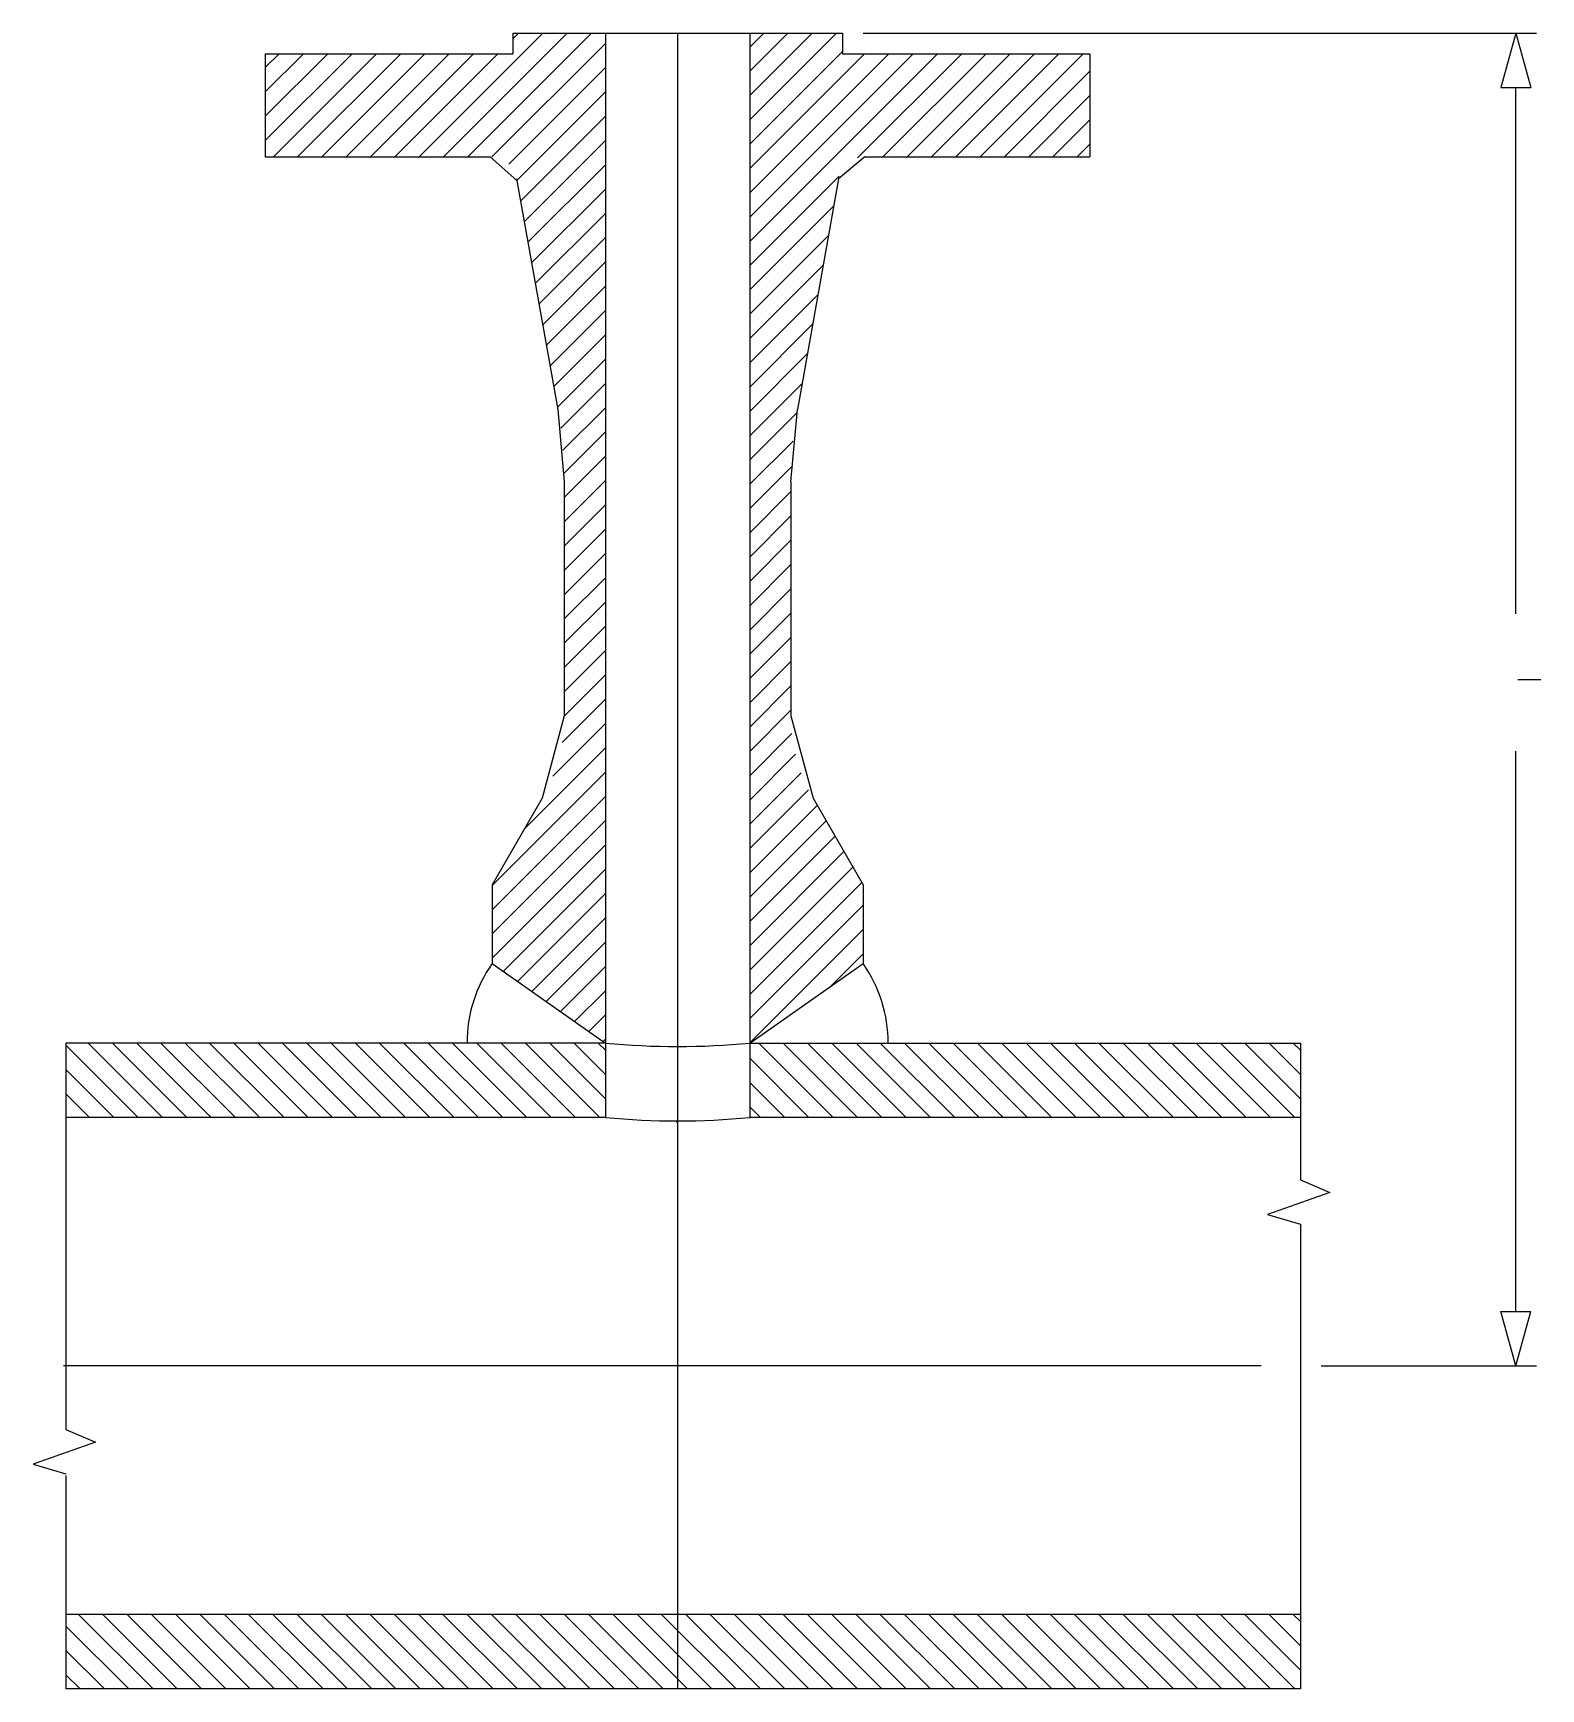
# Model space of a CAD drawing. Extents: x 580 to 1238, y 232 to 955.
import ezdxf

# ---------------------------------------------------------------- set-up
doc = ezdxf.new("R2010")
doc.units = 0
doc.header["$MEASUREMENT"] = 0
doc.layers.get('0').update_dxf_attribs({"linetype": 'CONTINUOUS'})
doc.layers.add('-1', color=7, linetype='CONTINUOUS')
doc.layers.add('1', color=7, linetype='CONTINUOUS')

msp = doc.modelspace()

# ---------------------------------------------------------------- linework, layer by layer
at = {"layer": '-1', "color": 3, "linetype": 'Continuous'}
for p, q in [((941.92, 954.66), (1235.87, 954.66)), ((1226.87, 701.16), (1226.87, 930.95)), ((1226.87, 396.38), (1226.87, 641.16)), ((1141.84, 372.66), (1235.87, 372.66))]:
    msp.add_line(p, q, dxfattribs=at)
at = {"color": 7, "linetype": 'Continuous'}
for p, q in [((788.92, 954.66), (932.92, 954.66)), ((788.92, 954.66), (788.92, 945.66)), ((829.42, 954.66), (829.42, 513.66)), ((892.42, 954.66), (892.42, 513.66)), ((932.92, 954.66), (932.92, 945.66)), ((680.92, 945.66), (680.92, 900.66)), ((680.92, 945.66), (788.92, 945.66)), ((932.92, 945.66), (1040.92, 945.66)), ((1040.92, 945.66), (1040.92, 900.66)), ((680.92, 900.66), (779.12, 900.66)), ((779.12, 900.66), (790.76, 890.33)), ((942.71, 900.66), (931.19, 891.02)), ((942.71, 900.66), (1040.92, 900.66)), ((790.64, 891.02), (808.61, 790.36)), ((931.19, 891.02), (913.22, 790.36)), ((808.61, 790.36), (811.42, 758.72)), ((910.42, 758.72), (913.22, 790.36)), ((811.42, 758.72), (811.42, 656.6)), ((910.42, 758.72), (910.42, 656.6)), ((811.42, 656.6), (801.77, 620.6)), ((910.42, 656.6), (920.06, 620.6)), ((801.77, 620.6), (779.92, 582.74)), ((920.06, 620.6), (941.92, 582.74)), ((779.92, 582.74), (779.92, 548.36)), ((941.92, 582.74), (941.92, 548.36)), ((779.92, 548.36), (829.42, 513.66)), ((892.42, 513.66), (941.92, 548.36)), ((829.42, 513.66), (593.88, 513.66)), ((829.42, 513.66), (829.42, 481.16)), ((892.42, 513.66), (892.42, 481.16)), ((892.42, 513.66), (1132.84, 513.66)), ((829.42, 481.16), (593.88, 481.16)), ((1132.84, 481.16), (892.42, 481.16)), ((1132.84, 264.16), (593.88, 264.16)), ((1132.84, 231.66), (593.88, 231.66))]:
    msp.add_line(p, q, dxfattribs=at)
at = {"color": 4, "linetype": 'Continuous'}
for p, q in [((860.92, 954.66), (860.92, 231.66)), ((1115.69, 372.66), (592.84, 372.66))]:
    msp.add_line(p, q, dxfattribs=at)
at = {"color": 0, "linetype": 'Continuous'}
for p, q in [((593.88, 513.66), (593.88, 344.95)), ((1132.84, 513.66), (1132.84, 453.96)), ((1132.84, 434.55), (1132.84, 231.66)), ((593.88, 324.91), (593.88, 231.66))]:
    msp.add_line(p, q, dxfattribs=at)
at = {"color": 4, "linetype": 'Continuous'}
for centre, start, end in [((829.42, 513.66), 144.96957, 180), ((892.42, 513.66), 0, 35.03043)]:
    msp.add_arc(centre, 60.45, start, end, dxfattribs=at)
at = {"color": 7, "linetype": 'Continuous'}
for centre in [(860.92, 841.1), (860.92, 808.6)]:
    msp.add_arc(centre, 328.94, 264.50489, 275.49511, dxfattribs=at)
at = {"layer": '1', "color": 4, "linetype": 'Continuous'}
for p, q in [((748.06, 900.66), (802.06, 954.66)), ((758.67, 900.66), (812.67, 954.66)), ((769.27, 900.66), (823.27, 954.66)), ((788.92, 952.13), (791.45, 954.66)), ((892.42, 948.59), (898.49, 954.66)), ((892.42, 937.98), (909.1, 954.66)), ((892.42, 927.37), (919.71, 954.66)), ((892.42, 916.77), (930.31, 954.66)), ((779.86, 900.64), (829.42, 950.2)), ((680.92, 939.59), (686.99, 945.66)), ((680.92, 928.98), (697.6, 945.66)), ((680.92, 918.37), (708.21, 945.66)), ((680.92, 907.77), (718.81, 945.66)), ((684.42, 900.66), (729.42, 945.66)), ((695.03, 900.66), (740.03, 945.66)), ((705.63, 900.66), (750.63, 945.66)), ((716.24, 900.66), (761.24, 945.66)), ((726.85, 900.66), (771.85, 945.66)), ((737.45, 900.66), (782.45, 945.66)), ((892.42, 906.16), (932.92, 946.66)), ((892.42, 895.55), (942.53, 945.66)), ((892.42, 884.95), (953.13, 945.66)), ((892.42, 874.34), (963.74, 945.66)), ((892.42, 863.73), (974.35, 945.66)), ((939.5, 900.22), (984.95, 945.66)), ((950.56, 900.66), (995.56, 945.66)), ((961.17, 900.66), (1006.17, 945.66)), ((971.77, 900.66), (1016.77, 945.66)), ((982.38, 900.66), (1027.38, 945.66)), ((992.99, 900.66), (1037.99, 945.66)), ((787.22, 897.4), (829.42, 939.6)), ((1003.59, 900.66), (1040.92, 937.99)), ((790.76, 890.33), (829.42, 928.99)), ((1014.2, 900.66), (1040.92, 927.38)), ((792.37, 881.33), (829.42, 918.38)), ((1024.8, 900.66), (1040.92, 916.78)), ((793.97, 872.33), (829.42, 907.78)), ((1035.41, 900.66), (1040.92, 906.17)), ((795.58, 863.33), (829.42, 897.17)), ((892.42, 853.13), (931.46, 892.17)), ((797.19, 854.34), (829.42, 886.56)), ((798.8, 845.34), (829.42, 875.96)), ((892.42, 842.52), (929.08, 879.19)), ((800.4, 836.34), (829.42, 865.35)), ((892.42, 831.92), (926.77, 866.27)), ((802.01, 827.34), (829.42, 854.74)), ((892.42, 821.31), (924.47, 853.36)), ((803.62, 818.34), (829.42, 844.14)), ((892.42, 810.7), (922.16, 840.45)), ((805.22, 809.34), (829.42, 833.53)), ((892.42, 800.1), (919.86, 827.54)), ((806.83, 800.34), (829.42, 822.92)), ((808.44, 791.34), (829.42, 812.32)), ((892.42, 789.49), (917.55, 814.62)), ((809.88, 782.17), (829.42, 801.71)), ((892.42, 778.88), (915.25, 801.71)), ((810.88, 772.57), (829.42, 791.1)), ((892.42, 768.28), (912.95, 788.81)), ((811.38, 762.46), (829.42, 780.5)), ((892.42, 757.67), (911.3, 776.55)), ((811.42, 751.89), (829.42, 769.89)), ((811.42, 741.28), (829.42, 759.28)), ((892.42, 747.06), (910.53, 765.18)), ((892.42, 736.46), (910.42, 754.46)), ((811.42, 730.68), (829.42, 748.68)), ((811.42, 720.07), (829.42, 738.07)), ((892.42, 725.85), (910.42, 743.85)), ((892.42, 715.24), (910.42, 733.24)), ((811.42, 709.46), (829.42, 727.46)), ((811.42, 698.86), (829.42, 716.86)), ((892.42, 704.64), (910.42, 722.64)), ((892.42, 694.03), (910.42, 712.03)), ((811.42, 688.25), (829.42, 706.25)), ((892.42, 683.42), (910.42, 701.42)), ((811.42, 677.64), (829.42, 695.64)), ((892.42, 672.82), (910.42, 690.82)), ((811.42, 667.04), (829.42, 685.04)), ((892.42, 662.21), (910.42, 680.21)), ((811.42, 656.43), (829.42, 674.43)), ((892.42, 651.6), (910.42, 669.6)), ((810.45, 644.86), (829.42, 663.82)), ((892.42, 641), (910.42, 659)), ((806.41, 630.21), (829.42, 653.22)), ((892.42, 630.39), (910.84, 648.81)), ((794.08, 607.27), (829.42, 642.61)), ((892.42, 619.78), (912.41, 639.78)), ((779.92, 582.5), (829.42, 632)), ((892.42, 609.18), (914.88, 631.64)), ((892.42, 598.57), (918.09, 624.25)), ((779.92, 571.9), (829.42, 621.4)), ((892.42, 587.96), (921.89, 617.43)), ((779.92, 561.29), (829.42, 610.79)), ((892.42, 577.36), (925.77, 610.71)), ((779.92, 550.68), (829.42, 600.18)), ((892.42, 566.75), (929.65, 603.99)), ((892.42, 556.14), (933.53, 597.26)), ((784.79, 544.95), (829.42, 589.58)), ((892.42, 545.54), (937.42, 590.54)), ((791.02, 540.58), (829.42, 578.97)), ((892.42, 534.93), (941.3, 583.81)), ((892.42, 524.32), (941.92, 573.82)), ((797.26, 536.21), (829.42, 568.36)), ((803.49, 531.84), (829.42, 557.76)), ((892.42, 513.72), (941.92, 563.22)), ((927.71, 538.41), (941.92, 552.61)), ((809.73, 527.46), (829.42, 547.15)), ((815.97, 523.09), (829.42, 536.54)), ((822.2, 518.72), (829.42, 525.94)), ((636.05, 481.16), (603.55, 513.66)), ((646.66, 481.16), (614.16, 513.66)), ((657.27, 481.16), (624.77, 513.66)), ((667.87, 481.16), (635.37, 513.66)), ((678.48, 481.16), (645.98, 513.66)), ((689.09, 481.16), (656.59, 513.66)), ((699.69, 481.16), (667.19, 513.66)), ((710.3, 481.16), (677.8, 513.66)), ((720.91, 481.16), (688.41, 513.66)), ((731.51, 481.16), (699.01, 513.66)), ((742.12, 481.16), (709.62, 513.66)), ((752.73, 481.16), (720.23, 513.66)), ((763.33, 481.16), (730.83, 513.66)), ((773.94, 481.16), (741.44, 513.66)), ((784.55, 481.16), (752.05, 513.66)), ((795.15, 481.16), (762.65, 513.66)), ((805.76, 481.16), (773.26, 513.66)), ((816.37, 481.16), (783.87, 513.66)), ((826.97, 481.16), (794.47, 513.66)), ((829.42, 489.33), (805.08, 513.66)), ((829.42, 499.94), (815.69, 513.66)), ((829.42, 510.54), (826.29, 513.66)), ((828.44, 514.35), (829.42, 515.33)), ((928.88, 481.16), (896.38, 513.66)), ((939.48, 481.16), (906.98, 513.66)), ((950.09, 481.16), (917.59, 513.66)), ((960.7, 481.16), (928.2, 513.66)), ((971.3, 481.16), (938.8, 513.66)), ((981.91, 481.16), (949.41, 513.66)), ((992.51, 481.16), (960.01, 513.66)), ((1003.12, 481.16), (970.62, 513.66)), ((1013.73, 481.16), (981.23, 513.66)), ((1024.33, 481.16), (991.83, 513.66)), ((1034.94, 481.16), (1002.44, 513.66)), ((1045.55, 481.16), (1013.05, 513.66)), ((1056.15, 481.16), (1023.65, 513.66)), ((1066.76, 481.16), (1034.26, 513.66)), ((1077.37, 481.16), (1044.87, 513.66)), ((1087.97, 481.16), (1055.47, 513.66)), ((1098.58, 481.16), (1066.08, 513.66)), ((1109.19, 481.16), (1076.69, 513.66)), ((1119.79, 481.16), (1087.29, 513.66)), ((1130.4, 481.16), (1097.9, 513.66)), ((1132.84, 489.33), (1108.51, 513.66)), ((1132.84, 499.94), (1119.11, 513.66)), ((1132.84, 510.54), (1129.72, 513.66)), ((625.45, 481.16), (593.88, 512.73)), ((918.27, 481.16), (892.42, 507.02)), ((614.84, 481.16), (593.88, 502.12)), ((907.66, 481.16), (892.42, 496.41)), ((604.23, 481.16), (593.88, 491.52)), ((897.06, 481.16), (892.42, 485.8)), ((860.92, 479.04), (860.3, 479.65)), ((631.89, 231.66), (599.39, 264.16)), ((642.5, 231.66), (610, 264.16)), ((653.1, 231.66), (620.6, 264.16)), ((663.71, 231.66), (631.21, 264.16)), ((674.32, 231.66), (641.82, 264.16)), ((684.92, 231.66), (652.42, 264.16)), ((695.53, 231.66), (663.03, 264.16)), ((706.14, 231.66), (673.64, 264.16)), ((716.74, 231.66), (684.24, 264.16)), ((727.35, 231.66), (694.85, 264.16)), ((737.96, 231.66), (705.46, 264.16)), ((748.56, 231.66), (716.06, 264.16)), ((759.17, 231.66), (726.67, 264.16)), ((769.78, 231.66), (737.28, 264.16)), ((780.38, 231.66), (747.88, 264.16)), ((790.99, 231.66), (758.49, 264.16)), ((801.6, 231.66), (769.1, 264.16)), ((812.2, 231.66), (779.7, 264.16)), ((822.81, 231.66), (790.31, 264.16)), ((833.42, 231.66), (800.92, 264.16)), ((844.02, 231.66), (811.52, 264.16)), ((854.63, 231.66), (822.13, 264.16)), ((865.24, 231.66), (832.74, 264.16)), ((875.84, 231.66), (843.34, 264.16)), ((886.45, 231.66), (853.95, 264.16)), ((897.06, 231.66), (864.56, 264.16)), ((907.66, 231.66), (875.16, 264.16)), ((918.27, 231.66), (885.77, 264.16)), ((928.88, 231.66), (896.38, 264.16)), ((939.48, 231.66), (906.98, 264.16)), ((950.09, 231.66), (917.59, 264.16)), ((960.7, 231.66), (928.2, 264.16)), ((971.3, 231.66), (938.8, 264.16)), ((981.91, 231.66), (949.41, 264.16)), ((992.51, 231.66), (960.01, 264.16)), ((1003.12, 231.66), (970.62, 264.16)), ((1013.73, 231.66), (981.23, 264.16)), ((1024.33, 231.66), (991.83, 264.16)), ((1034.94, 231.66), (1002.44, 264.16)), ((1045.55, 231.66), (1013.05, 264.16)), ((1056.15, 231.66), (1023.65, 264.16)), ((1066.76, 231.66), (1034.26, 264.16)), ((1077.37, 231.66), (1044.87, 264.16)), ((1087.97, 231.66), (1055.47, 264.16)), ((1098.58, 231.66), (1066.08, 264.16)), ((1109.19, 231.66), (1076.69, 264.16)), ((1119.79, 231.66), (1087.29, 264.16)), ((1130.4, 231.66), (1097.9, 264.16)), ((1132.84, 239.83), (1108.51, 264.16)), ((1132.84, 250.44), (1119.11, 264.16)), ((1132.84, 261.04), (1129.72, 264.16)), ((621.28, 231.66), (593.88, 259.06)), ((610.68, 231.66), (593.88, 248.46)), ((600.07, 231.66), (593.88, 237.85))]:
    msp.add_line(p, q, dxfattribs=at)
at = {"layer": '1', "color": 3, "linetype": 'Continuous'}
for p, q in [((1226.87, 954.66), (1220.31, 930.95)), ((1226.87, 954.66), (1233.43, 930.95)), ((1220.31, 930.95), (1233.43, 930.95)), ((1226.87, 372.66), (1220.31, 396.38)), ((1220.31, 396.38), (1233.43, 396.38)), ((1226.87, 372.66), (1233.43, 396.38))]:
    msp.add_line(p, q, dxfattribs=at)
at = {"layer": '1', "color": 5, "linetype": 'Continuous'}
msp.add_line((1227.81, 672.48), (1237.81, 672.48), dxfattribs=at)
at = {"layer": '1', "color": 7, "linetype": 'Continuous'}
for p, q in [((1145.7, 448.45), (1118.5, 438.85)), ((1132.84, 453.96), (1145.7, 448.45)), ((1118.5, 438.85), (1132.84, 434.55)), ((593.88, 344.95), (606.74, 339.44)), ((606.74, 339.44), (579.54, 329.84)), ((579.54, 329.84), (593.88, 325.54))]:
    msp.add_line(p, q, dxfattribs=at)

doc.saveas('drawing.dxf')
